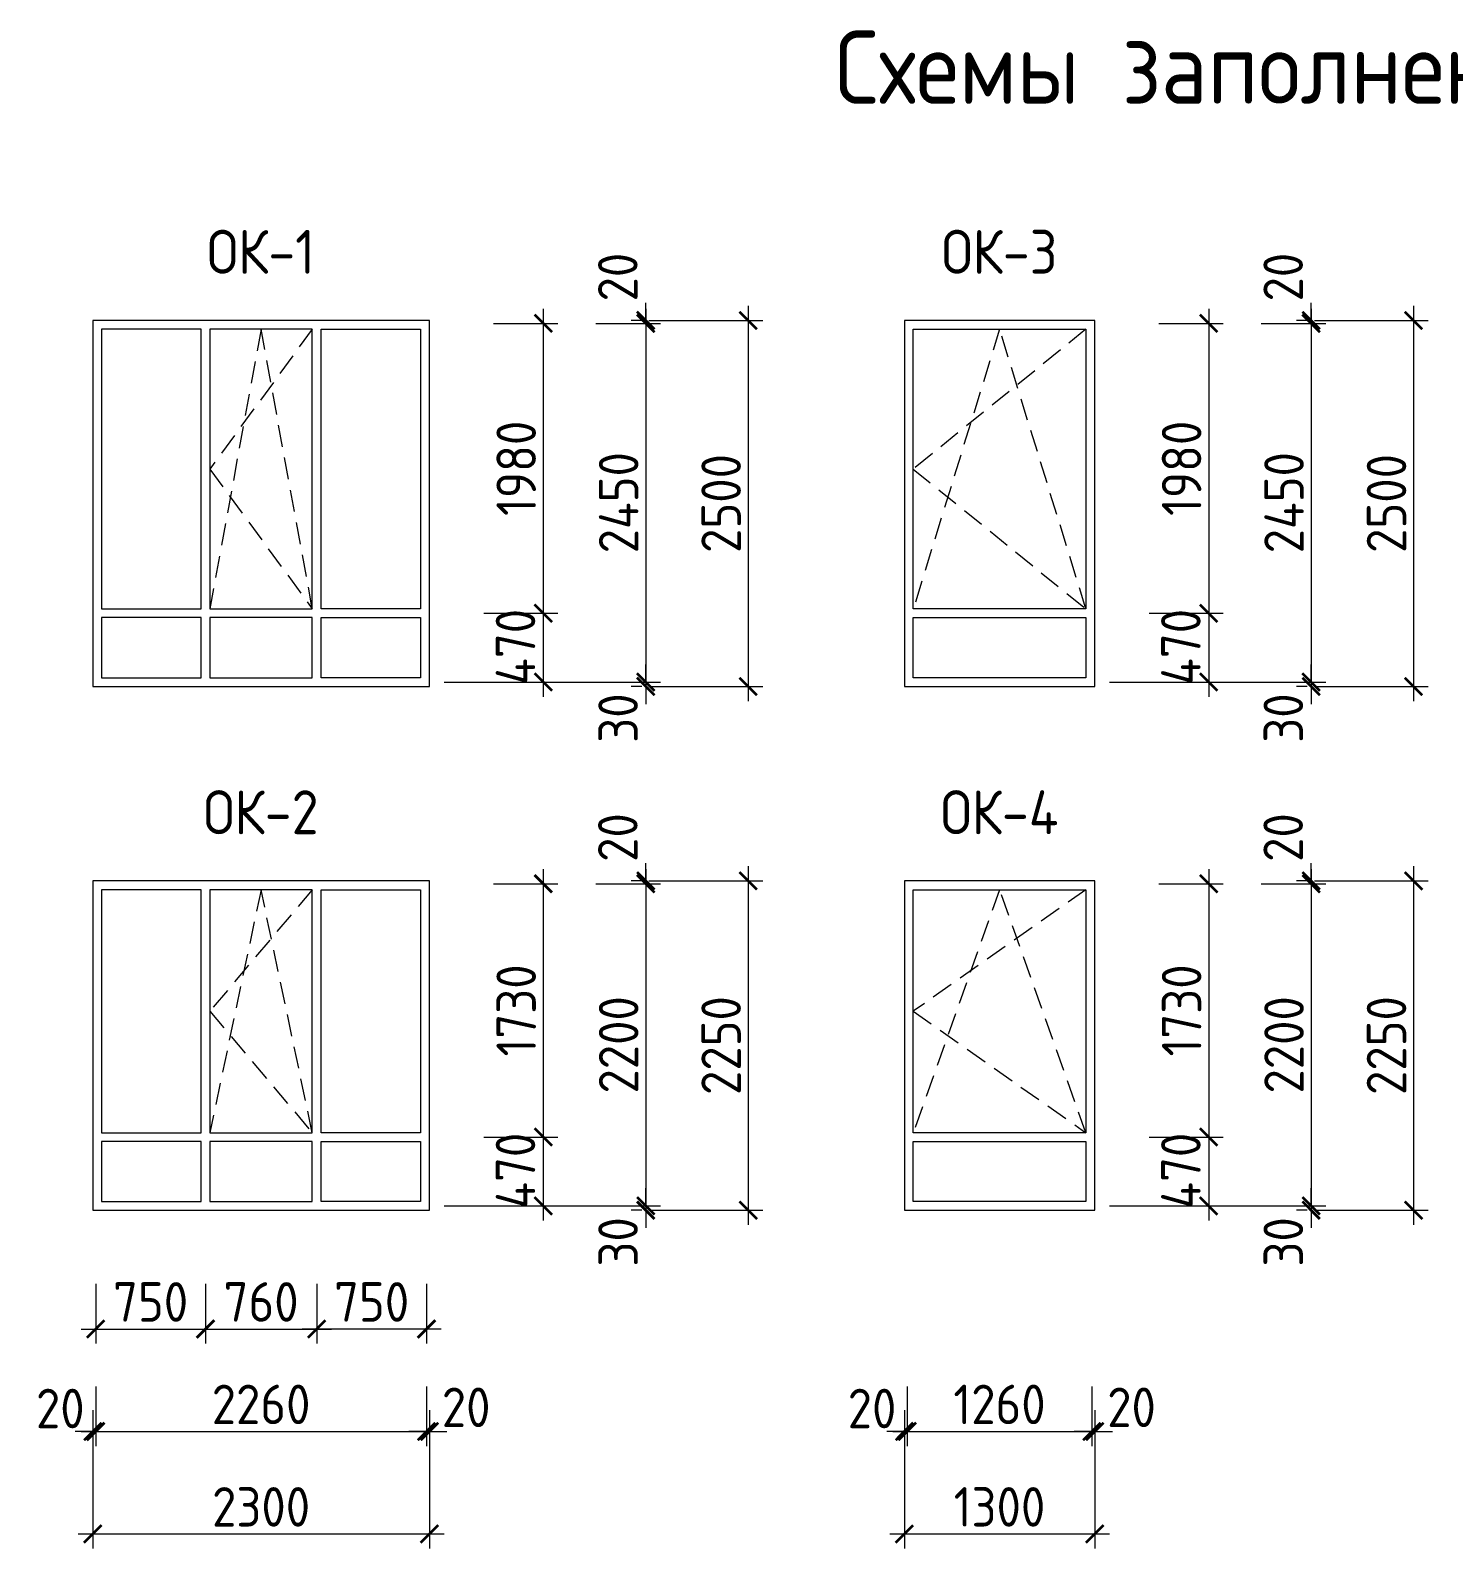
# Model space of a CAD drawing. Header units: millimetres. Extents: x 854812 to 1164625, y 589925 to 823301.
# Drawn here: x 1097909 to 1107633, y 604350 to 614721 of the extents above; entities that cross this region are included whole.
import ezdxf
from ezdxf.enums import TextEntityAlignment as Align

# ---------------------------------------------------------------- set-up
doc = ezdxf.new("R2010")
doc.units = ezdxf.units.MM
doc.linetypes.add('НЕВИДИМАЯX2', pattern=[0.75, 0.5, -0.25])
doc.layers.get('Defpoints').update_dxf_attribs({"color": 40})
for name, color, linetype, lineweight in [('АР_Марка_двери', 13, 'Continuous', 9), ('окна', 132, 'Continuous', 18), ('размеры', 215, 'Continuous', 13), ('текст', 7, 'Continuous', 13), ('УКАЗАТЕЛЬ', 6, 'Continuous', 13)]:
    doc.layers.add(name, color=color, linetype=linetype, lineweight=lineweight)
doc.styles.add('GOST 2.304', font='isocpeur.ttf', dxfattribs={"width": 0.9})
doc.dimstyles.new('1', dxfattribs={"dimscale": 100, "dimtxt": 2.7, "dimasz": 1.2, "dimexe": 1, "dimexo": 1, "dimgap": 0.5, "dimtad": 1, "dimdec": 0, "dimzin": 0, "dimdsep": 46, "dimtxsty": 'GOST 2.304', "dimblk": 'ARCHTICK', "dimcen": 0.09, "dimdle": 1, "dimclrd": 256, "dimclre": 256, "dimclrt": 7, "dimadec": 0, "dimazin": 0, "dimtfac": 1, "dimtdec": 0, "dimtmove": 1, "dimatfit": 3, "dimldrblk": 'ARCHTICK', "dimfxl": 100, "dimtolj": 1, "dimtzin": 0, "dimlwd": 5, "dimlwe": 5, "dimarcsym": 1})

# ---------------------------------------------------------------- blocks, each defined once
blk = doc.blocks.new('_ArchTick')
at = {"color": 0, "linetype": 'ByBlock', "const_width": 0.15}
blk.add_lwpolyline([(-0.5, -0.5), (0.5, 0.5)], dxfattribs=at)
blk = doc.blocks.new('*D727')
at = {"layer": 'Defpoints', "color": 0, "ltscale": 0.1}
for p in [(1101672, 612719), (1101335, 610269), (1102113, 610269)]:
    blk.add_point(p, dxfattribs=at)
at = {"layer": 'размеры', "lineweight": 5, "ltscale": 0.1}
for p, q in [((1102113, 612819), (1102113, 610169)), ((1101772, 612719), (1102213, 612719)), ((1101435, 610269), (1102213, 610269))]:
    blk.add_line(p, q, dxfattribs=at)
at = {"layer": 'размеры', "lineweight": 5, "ltscale": 0.1, "xscale": 120, "yscale": 120, "zscale": 120}
for p, rotation in [((1102113, 612719), 90), ((1102113, 610269), 270)]:
    blk.add_blockref('_ArchTick', p, dxfattribs=dict(at, rotation=rotation))
at = {"layer": 'размеры', "color": 7, "ltscale": 0.1, "insert": (1101928, 611494), "char_height": 270, "attachment_point": 5, "rotation": 90, "style": 'GOST 2.304'}
blk.add_mtext('\\A1;2450', dxfattribs=at)
blk = doc.blocks.new('*D728')
at = {"layer": 'Defpoints', "color": 0, "ltscale": 0.1}
for p in [(1102035, 612739), (1102035, 610239), (1102813, 610239)]:
    blk.add_point(p, dxfattribs=at)
at = {"layer": 'размеры', "lineweight": 5, "ltscale": 0.1}
for p, q in [((1102813, 612839), (1102813, 610139)), ((1102135, 612739), (1102913, 612739)), ((1102135, 610239), (1102913, 610239))]:
    blk.add_line(p, q, dxfattribs=at)
at = {"layer": 'размеры', "lineweight": 5, "ltscale": 0.1, "xscale": 120, "yscale": 120, "zscale": 120}
for p, rotation in [((1102813, 612739), 90), ((1102813, 610239), 270)]:
    blk.add_blockref('_ArchTick', p, dxfattribs=dict(at, rotation=rotation))
at = {"layer": 'размеры', "color": 7, "ltscale": 0.1, "insert": (1102628, 611489), "char_height": 270, "attachment_point": 5, "rotation": 90, "style": 'GOST 2.304'}
blk.add_mtext('\\A1;2500', dxfattribs=at)
blk = doc.blocks.new('*D729')
at = {"layer": 'Defpoints', "color": 0, "ltscale": 0.1}
for p in [(1098355, 605558), (1100615, 605558), (1100615, 605150)]:
    blk.add_point(p, dxfattribs=at)
at = {"layer": 'размеры', "lineweight": 5, "ltscale": 0.1}
for p, q in [((1098355, 605458), (1098355, 605050)), ((1100615, 605458), (1100615, 605050)), ((1098255, 605150), (1100715, 605150))]:
    blk.add_line(p, q, dxfattribs=at)
at = {"layer": 'размеры', "lineweight": 5, "ltscale": 0.1, "xscale": 120, "yscale": 120, "zscale": 120, "rotation": 180}
blk.add_blockref('_ArchTick', (1098355, 605150), dxfattribs=at)
at = {"layer": 'размеры', "lineweight": 5, "ltscale": 0.1, "xscale": 120, "yscale": 120, "zscale": 120}
blk.add_blockref('_ArchTick', (1100615, 605150), dxfattribs=at)
at = {"layer": 'размеры', "color": 7, "ltscale": 0.1, "insert": (1099485, 605335), "char_height": 270, "attachment_point": 5, "style": 'GOST 2.304'}
blk.add_mtext('\\A1;2260', dxfattribs=at)
blk = doc.blocks.new('*D730')
at = {"layer": 'Defpoints', "color": 0, "ltscale": 0.1}
for p in [(1098335, 605364), (1100635, 605364), (1100635, 604450)]:
    blk.add_point(p, dxfattribs=at)
at = {"layer": 'размеры', "lineweight": 5, "ltscale": 0.1}
for p, q in [((1098335, 605264), (1098335, 604350)), ((1100635, 605264), (1100635, 604350)), ((1098235, 604450), (1100735, 604450))]:
    blk.add_line(p, q, dxfattribs=at)
at = {"layer": 'размеры', "lineweight": 5, "ltscale": 0.1, "xscale": 120, "yscale": 120, "zscale": 120, "rotation": 180}
blk.add_blockref('_ArchTick', (1098335, 604450), dxfattribs=at)
at = {"layer": 'размеры', "lineweight": 5, "ltscale": 0.1, "xscale": 120, "yscale": 120, "zscale": 120}
blk.add_blockref('_ArchTick', (1100635, 604450), dxfattribs=at)
at = {"layer": 'размеры', "color": 7, "ltscale": 0.1, "insert": (1099485, 604635), "char_height": 270, "attachment_point": 5, "style": 'GOST 2.304'}
blk.add_mtext('\\A1;2300', dxfattribs=at)
blk = doc.blocks.new('*D731')
at = {"layer": 'Defpoints', "color": 0, "ltscale": 0.1}
for p in [(1098335, 605396), (1098355, 605396), (1098355, 605150)]:
    blk.add_point(p, dxfattribs=at)
at = {"layer": 'размеры', "lineweight": 5, "ltscale": 0.1}
for p, q in [((1098335, 605296), (1098335, 605050)), ((1098355, 605296), (1098355, 605050)), ((1098335, 605150), (1098215, 605150)), ((1098335, 605150), (1098355, 605150)), ((1098355, 605150), (1098475, 605150))]:
    blk.add_line(p, q, dxfattribs=at)
at = {"layer": 'размеры', "lineweight": 5, "ltscale": 0.1, "xscale": 120, "yscale": 120, "zscale": 120}
blk.add_blockref('_ArchTick', (1098335, 605150), dxfattribs=at)
at = {"layer": 'размеры', "lineweight": 5, "ltscale": 0.1, "xscale": 120, "yscale": 120, "zscale": 120, "rotation": 180}
blk.add_blockref('_ArchTick', (1098355, 605150), dxfattribs=at)
at = {"layer": 'размеры', "color": 7, "ltscale": 0.1, "insert": (1098113, 605307), "char_height": 270, "attachment_point": 5, "style": 'GOST 2.304'}
blk.add_mtext('\\A1;20', dxfattribs=at)
blk = doc.blocks.new('*D732')
at = {"layer": 'Defpoints', "color": 0, "ltscale": 0.1}
for p in [(1100615, 605396), (1100635, 605396), (1100615, 605150)]:
    blk.add_point(p, dxfattribs=at)
at = {"layer": 'размеры', "lineweight": 5, "ltscale": 0.1}
for p, q in [((1100615, 605296), (1100615, 605050)), ((1100635, 605296), (1100635, 605050)), ((1100615, 605150), (1100495, 605150)), ((1100635, 605150), (1100615, 605150)), ((1100635, 605150), (1100755, 605150))]:
    blk.add_line(p, q, dxfattribs=at)
at = {"layer": 'размеры', "lineweight": 5, "ltscale": 0.1, "xscale": 120, "yscale": 120, "zscale": 120}
blk.add_blockref('_ArchTick', (1100615, 605150), dxfattribs=at)
at = {"layer": 'размеры', "lineweight": 5, "ltscale": 0.1, "xscale": 120, "yscale": 120, "zscale": 120, "rotation": 180}
blk.add_blockref('_ArchTick', (1100635, 605150), dxfattribs=at)
at = {"layer": 'размеры', "color": 7, "ltscale": 0.1, "insert": (1100886, 605315), "char_height": 270, "attachment_point": 5, "style": 'GOST 2.304'}
blk.add_mtext('\\A1;20', dxfattribs=at)
blk = doc.blocks.new('*D733')
at = {"layer": 'Defpoints', "color": 0, "ltscale": 0.1}
for p in [(1102058, 612719), (1102113, 612739), (1102186, 612739)]:
    blk.add_point(p, dxfattribs=at)
at = {"layer": 'размеры', "lineweight": 5, "ltscale": 0.1}
for p, q in [((1102113, 612739), (1102113, 612859)), ((1102086, 612739), (1102013, 612739)), ((1102113, 612719), (1102113, 612739)), ((1102113, 612719), (1102113, 612599)), ((1102158, 612719), (1102213, 612719))]:
    blk.add_line(p, q, dxfattribs=at)
at = {"layer": 'размеры', "lineweight": 5, "ltscale": 0.1, "xscale": 120, "yscale": 120, "zscale": 120}
for p, rotation in [((1102113, 612739), 270), ((1102113, 612719), 90)]:
    blk.add_blockref('_ArchTick', p, dxfattribs=dict(at, rotation=rotation))
at = {"layer": 'размеры', "color": 7, "ltscale": 0.1, "insert": (1101922, 613035), "char_height": 270, "attachment_point": 5, "rotation": 90, "style": 'GOST 2.304'}
blk.add_mtext('\\A1;20', dxfattribs=at)
blk = doc.blocks.new('*D734')
at = {"layer": 'Defpoints', "color": 0, "ltscale": 0.1}
for p in [(1102058, 610269), (1102113, 610239), (1102187, 610239)]:
    blk.add_point(p, dxfattribs=at)
at = {"layer": 'размеры', "lineweight": 5, "ltscale": 0.1}
for p, q in [((1102113, 610269), (1102113, 610389)), ((1102087, 610239), (1102013, 610239)), ((1102113, 610269), (1102113, 610239)), ((1102113, 610239), (1102113, 610119)), ((1102158, 610269), (1102213, 610269))]:
    blk.add_line(p, q, dxfattribs=at)
at = {"layer": 'размеры', "lineweight": 5, "ltscale": 0.1, "xscale": 120, "yscale": 120, "zscale": 120}
for p, rotation in [((1102113, 610269), 270), ((1102113, 610239), 90)]:
    blk.add_blockref('_ArchTick', p, dxfattribs=dict(at, rotation=rotation))
at = {"layer": 'размеры', "color": 7, "ltscale": 0.1, "insert": (1101924, 610023), "char_height": 270, "attachment_point": 5, "rotation": 90, "style": 'GOST 2.304'}
blk.add_mtext('\\A1;30', dxfattribs=at)
blk = doc.blocks.new('*D735')
at = {"layer": 'Defpoints', "color": 0, "ltscale": 0.1}
for p in [(1098355, 606258), (1099105, 606258), (1099105, 605850)]:
    blk.add_point(p, dxfattribs=at)
at = {"layer": 'размеры', "lineweight": 5, "ltscale": 0.1}
for p, q in [((1098355, 606158), (1098355, 605750)), ((1099105, 606158), (1099105, 605750)), ((1098255, 605850), (1099205, 605850))]:
    blk.add_line(p, q, dxfattribs=at)
at = {"layer": 'размеры', "lineweight": 5, "ltscale": 0.1, "xscale": 120, "yscale": 120, "zscale": 120, "rotation": 180}
blk.add_blockref('_ArchTick', (1098355, 605850), dxfattribs=at)
at = {"layer": 'размеры', "lineweight": 5, "ltscale": 0.1, "xscale": 120, "yscale": 120, "zscale": 120}
blk.add_blockref('_ArchTick', (1099105, 605850), dxfattribs=at)
at = {"layer": 'размеры', "color": 7, "ltscale": 0.1, "insert": (1098730, 606035), "char_height": 270, "attachment_point": 5, "style": 'GOST 2.304'}
blk.add_mtext('\\A1;750', dxfattribs=at)
blk = doc.blocks.new('*D736')
at = {"layer": 'Defpoints', "color": 0, "ltscale": 0.1}
for p in [(1099105, 606258), (1099865, 606258), (1099865, 605850)]:
    blk.add_point(p, dxfattribs=at)
at = {"layer": 'размеры', "lineweight": 5, "ltscale": 0.1}
for p, q in [((1099105, 606158), (1099105, 605750)), ((1099865, 606158), (1099865, 605750)), ((1099005, 605850), (1099965, 605850))]:
    blk.add_line(p, q, dxfattribs=at)
at = {"layer": 'размеры', "lineweight": 5, "ltscale": 0.1, "xscale": 120, "yscale": 120, "zscale": 120, "rotation": 180}
blk.add_blockref('_ArchTick', (1099105, 605850), dxfattribs=at)
at = {"layer": 'размеры', "lineweight": 5, "ltscale": 0.1, "xscale": 120, "yscale": 120, "zscale": 120}
blk.add_blockref('_ArchTick', (1099865, 605850), dxfattribs=at)
at = {"layer": 'размеры', "color": 7, "ltscale": 0.1, "insert": (1099485, 606035), "char_height": 270, "attachment_point": 5, "style": 'GOST 2.304'}
blk.add_mtext('\\A1;760', dxfattribs=at)
blk = doc.blocks.new('*D737')
at = {"layer": 'Defpoints', "color": 0, "ltscale": 0.1}
for p in [(1100972, 612719), (1100907, 610739), (1101413, 610739)]:
    blk.add_point(p, dxfattribs=at)
at = {"layer": 'размеры', "lineweight": 5, "ltscale": 0.1}
for p, q in [((1101413, 612819), (1101413, 610639)), ((1101072, 612719), (1101513, 612719)), ((1101007, 610739), (1101513, 610739))]:
    blk.add_line(p, q, dxfattribs=at)
at = {"layer": 'размеры', "lineweight": 5, "ltscale": 0.1, "xscale": 120, "yscale": 120, "zscale": 120}
for p, rotation in [((1101413, 612719), 90), ((1101413, 610739), 270)]:
    blk.add_blockref('_ArchTick', p, dxfattribs=dict(at, rotation=rotation))
at = {"layer": 'размеры', "color": 7, "ltscale": 0.1, "insert": (1101228, 611729), "char_height": 270, "attachment_point": 5, "rotation": 90, "style": 'GOST 2.304'}
blk.add_mtext('\\A1;1980', dxfattribs=at)
blk = doc.blocks.new('*D738')
at = {"layer": 'Defpoints', "color": 0, "ltscale": 0.1}
for p in [(1100972, 610739), (1100635, 610269), (1101413, 610269)]:
    blk.add_point(p, dxfattribs=at)
at = {"layer": 'размеры', "lineweight": 5, "ltscale": 0.1}
for p, q in [((1101413, 610839), (1101413, 610169)), ((1101072, 610739), (1101513, 610739)), ((1100735, 610269), (1101513, 610269))]:
    blk.add_line(p, q, dxfattribs=at)
at = {"layer": 'размеры', "lineweight": 5, "ltscale": 0.1, "xscale": 120, "yscale": 120, "zscale": 120}
for p, rotation in [((1101413, 610739), 90), ((1101413, 610269), 270)]:
    blk.add_blockref('_ArchTick', p, dxfattribs=dict(at, rotation=rotation))
at = {"layer": 'размеры', "color": 7, "ltscale": 0.1, "insert": (1101223, 610509), "char_height": 270, "attachment_point": 5, "rotation": 90, "style": 'GOST 2.304'}
blk.add_mtext('\\A1;470', dxfattribs=at)
blk = doc.blocks.new('*D726')
at = {"layer": 'Defpoints', "color": 0, "ltscale": 0.1}
for p in [(1099865, 606258), (1100615, 606258), (1099865, 605850)]:
    blk.add_point(p, dxfattribs=at)
at = {"layer": 'размеры', "lineweight": 5, "ltscale": 0.1}
for p, q in [((1099865, 606158), (1099865, 605750)), ((1100615, 606158), (1100615, 605750)), ((1100715, 605850), (1099765, 605850))]:
    blk.add_line(p, q, dxfattribs=at)
at = {"layer": 'размеры', "lineweight": 5, "ltscale": 0.1, "xscale": 120, "yscale": 120, "zscale": 120, "rotation": 180}
blk.add_blockref('_ArchTick', (1099865, 605850), dxfattribs=at)
at = {"layer": 'размеры', "lineweight": 5, "ltscale": 0.1, "xscale": 120, "yscale": 120, "zscale": 120}
blk.add_blockref('_ArchTick', (1100615, 605850), dxfattribs=at)
at = {"layer": 'размеры', "color": 7, "ltscale": 0.1, "insert": (1100240, 606035), "char_height": 270, "attachment_point": 5, "style": 'GOST 2.304'}
blk.add_mtext('\\A1;750', dxfattribs=at)
blk = doc.blocks.new('*D739')
at = {"layer": 'Defpoints', "color": 0, "ltscale": 0.1}
for p in [(1101672, 608891), (1101335, 606691), (1102113, 606691)]:
    blk.add_point(p, dxfattribs=at)
at = {"layer": 'размеры', "lineweight": 5, "ltscale": 0.1}
for p, q in [((1102113, 608991), (1102113, 606591)), ((1101772, 608891), (1102213, 608891)), ((1101435, 606691), (1102213, 606691))]:
    blk.add_line(p, q, dxfattribs=at)
at = {"layer": 'размеры', "lineweight": 5, "ltscale": 0.1, "xscale": 120, "yscale": 120, "zscale": 120}
for p, rotation in [((1102113, 608891), 90), ((1102113, 606691), 270)]:
    blk.add_blockref('_ArchTick', p, dxfattribs=dict(at, rotation=rotation))
at = {"layer": 'размеры', "color": 7, "ltscale": 0.1, "insert": (1101928, 607791), "char_height": 270, "attachment_point": 5, "rotation": 90, "style": 'GOST 2.304'}
blk.add_mtext('\\A1;2200', dxfattribs=at)
blk = doc.blocks.new('*D740')
at = {"layer": 'Defpoints', "color": 0, "ltscale": 0.1}
for p in [(1102035, 608911), (1102035, 606661), (1102813, 606661)]:
    blk.add_point(p, dxfattribs=at)
at = {"layer": 'размеры', "lineweight": 5, "ltscale": 0.1}
for p, q in [((1102813, 609011), (1102813, 606561)), ((1102135, 608911), (1102913, 608911)), ((1102135, 606661), (1102913, 606661))]:
    blk.add_line(p, q, dxfattribs=at)
at = {"layer": 'размеры', "lineweight": 5, "ltscale": 0.1, "xscale": 120, "yscale": 120, "zscale": 120}
for p, rotation in [((1102813, 608911), 90), ((1102813, 606661), 270)]:
    blk.add_blockref('_ArchTick', p, dxfattribs=dict(at, rotation=rotation))
at = {"layer": 'размеры', "color": 7, "ltscale": 0.1, "insert": (1102628, 607786), "char_height": 270, "attachment_point": 5, "rotation": 90, "style": 'GOST 2.304'}
blk.add_mtext('\\A1;2250', dxfattribs=at)
blk = doc.blocks.new('*D741')
at = {"layer": 'Defpoints', "color": 0, "ltscale": 0.1}
for p in [(1102058, 608891), (1102113, 608911), (1102186, 608911)]:
    blk.add_point(p, dxfattribs=at)
at = {"layer": 'размеры', "lineweight": 5, "ltscale": 0.1}
for p, q in [((1102113, 608911), (1102113, 609031)), ((1102086, 608911), (1102013, 608911)), ((1102113, 608891), (1102113, 608911)), ((1102113, 608891), (1102113, 608771)), ((1102158, 608891), (1102213, 608891))]:
    blk.add_line(p, q, dxfattribs=at)
at = {"layer": 'размеры', "lineweight": 5, "ltscale": 0.1, "xscale": 120, "yscale": 120, "zscale": 120}
for p, rotation in [((1102113, 608911), 270), ((1102113, 608891), 90)]:
    blk.add_blockref('_ArchTick', p, dxfattribs=dict(at, rotation=rotation))
at = {"layer": 'размеры', "color": 7, "ltscale": 0.1, "insert": (1101922, 609207), "char_height": 270, "attachment_point": 5, "rotation": 90, "style": 'GOST 2.304'}
blk.add_mtext('\\A1;20', dxfattribs=at)
blk = doc.blocks.new('*D742')
at = {"layer": 'Defpoints', "color": 0, "ltscale": 0.1}
for p in [(1102058, 606691), (1102113, 606661), (1102187, 606661)]:
    blk.add_point(p, dxfattribs=at)
at = {"layer": 'размеры', "lineweight": 5, "ltscale": 0.1}
for p, q in [((1102113, 606691), (1102113, 606811)), ((1102113, 606691), (1102113, 606661)), ((1102158, 606691), (1102213, 606691)), ((1102087, 606661), (1102013, 606661)), ((1102113, 606661), (1102113, 606541))]:
    blk.add_line(p, q, dxfattribs=at)
at = {"layer": 'размеры', "lineweight": 5, "ltscale": 0.1, "xscale": 120, "yscale": 120, "zscale": 120}
for p, rotation in [((1102113, 606691), 270), ((1102113, 606661), 90)]:
    blk.add_blockref('_ArchTick', p, dxfattribs=dict(at, rotation=rotation))
at = {"layer": 'размеры', "color": 7, "ltscale": 0.1, "insert": (1101924, 606445), "char_height": 270, "attachment_point": 5, "rotation": 90, "style": 'GOST 2.304'}
blk.add_mtext('\\A1;30', dxfattribs=at)
blk = doc.blocks.new('*D743')
at = {"layer": 'Defpoints', "color": 0, "ltscale": 0.1}
for p in [(1100972, 608891), (1100907, 607161), (1101413, 607161)]:
    blk.add_point(p, dxfattribs=at)
at = {"layer": 'размеры', "lineweight": 5, "ltscale": 0.1}
for p, q in [((1101413, 608991), (1101413, 607061)), ((1101072, 608891), (1101513, 608891)), ((1101007, 607161), (1101513, 607161))]:
    blk.add_line(p, q, dxfattribs=at)
at = {"layer": 'размеры', "lineweight": 5, "ltscale": 0.1, "xscale": 120, "yscale": 120, "zscale": 120}
for p, rotation in [((1101413, 608891), 90), ((1101413, 607161), 270)]:
    blk.add_blockref('_ArchTick', p, dxfattribs=dict(at, rotation=rotation))
at = {"layer": 'размеры', "color": 7, "ltscale": 0.1, "insert": (1101228, 608026), "char_height": 270, "attachment_point": 5, "rotation": 90, "style": 'GOST 2.304'}
blk.add_mtext('\\A1;1730', dxfattribs=at)
blk = doc.blocks.new('*D744')
at = {"layer": 'Defpoints', "color": 0, "ltscale": 0.1}
for p in [(1100972, 607161), (1100635, 606691), (1101413, 606691)]:
    blk.add_point(p, dxfattribs=at)
at = {"layer": 'размеры', "lineweight": 5, "ltscale": 0.1}
for p, q in [((1101413, 607261), (1101413, 606591)), ((1101072, 607161), (1101513, 607161)), ((1100735, 606691), (1101513, 606691))]:
    blk.add_line(p, q, dxfattribs=at)
at = {"layer": 'размеры', "lineweight": 5, "ltscale": 0.1, "xscale": 120, "yscale": 120, "zscale": 120}
for p, rotation in [((1101413, 607161), 90), ((1101413, 606691), 270)]:
    blk.add_blockref('_ArchTick', p, dxfattribs=dict(at, rotation=rotation))
at = {"layer": 'размеры', "color": 7, "ltscale": 0.1, "insert": (1101223, 606931), "char_height": 270, "attachment_point": 5, "rotation": 90, "style": 'GOST 2.304'}
blk.add_mtext('\\A1;470', dxfattribs=at)
blk = doc.blocks.new('*D745')
at = {"layer": 'Defpoints', "color": 0, "ltscale": 0.1}
for p in [(1106218, 612719), (1105881, 610269), (1106659, 610269)]:
    blk.add_point(p, dxfattribs=at)
at = {"layer": 'размеры', "lineweight": 5, "ltscale": 0.1}
for p, q in [((1106659, 612819), (1106659, 610169)), ((1106318, 612719), (1106759, 612719)), ((1105981, 610269), (1106759, 610269))]:
    blk.add_line(p, q, dxfattribs=at)
at = {"layer": 'размеры', "lineweight": 5, "ltscale": 0.1, "xscale": 120, "yscale": 120, "zscale": 120}
for p, rotation in [((1106659, 612719), 90), ((1106659, 610269), 270)]:
    blk.add_blockref('_ArchTick', p, dxfattribs=dict(at, rotation=rotation))
at = {"layer": 'размеры', "color": 7, "ltscale": 0.1, "insert": (1106474, 611494), "char_height": 270, "attachment_point": 5, "rotation": 90, "style": 'GOST 2.304'}
blk.add_mtext('\\A1;2450', dxfattribs=at)
blk = doc.blocks.new('*D746')
at = {"layer": 'Defpoints', "color": 0, "ltscale": 0.1}
for p in [(1106581, 612739), (1106581, 610239), (1107359, 610239)]:
    blk.add_point(p, dxfattribs=at)
at = {"layer": 'размеры', "lineweight": 5, "ltscale": 0.1}
for p, q in [((1107359, 612839), (1107359, 610139)), ((1106681, 612739), (1107459, 612739)), ((1106681, 610239), (1107459, 610239))]:
    blk.add_line(p, q, dxfattribs=at)
at = {"layer": 'размеры', "lineweight": 5, "ltscale": 0.1, "xscale": 120, "yscale": 120, "zscale": 120}
for p, rotation in [((1107359, 612739), 90), ((1107359, 610239), 270)]:
    blk.add_blockref('_ArchTick', p, dxfattribs=dict(at, rotation=rotation))
at = {"layer": 'размеры', "color": 7, "ltscale": 0.1, "insert": (1107174, 611489), "char_height": 270, "attachment_point": 5, "rotation": 90, "style": 'GOST 2.304'}
blk.add_mtext('\\A1;2500', dxfattribs=at)
blk = doc.blocks.new('*D747')
at = {"layer": 'Defpoints', "color": 0, "ltscale": 0.1}
for p in [(1103900, 605558), (1105161, 605558), (1105161, 605150)]:
    blk.add_point(p, dxfattribs=at)
at = {"layer": 'размеры', "lineweight": 5, "ltscale": 0.1}
for p, q in [((1103900, 605458), (1103900, 605050)), ((1105161, 605458), (1105161, 605050)), ((1103800, 605150), (1105261, 605150))]:
    blk.add_line(p, q, dxfattribs=at)
at = {"layer": 'размеры', "lineweight": 5, "ltscale": 0.1, "xscale": 120, "yscale": 120, "zscale": 120, "rotation": 180}
blk.add_blockref('_ArchTick', (1103900, 605150), dxfattribs=at)
at = {"layer": 'размеры', "lineweight": 5, "ltscale": 0.1, "xscale": 120, "yscale": 120, "zscale": 120}
blk.add_blockref('_ArchTick', (1105161, 605150), dxfattribs=at)
at = {"layer": 'размеры', "color": 7, "ltscale": 0.1, "insert": (1104530, 605335), "char_height": 270, "attachment_point": 5, "style": 'GOST 2.304'}
blk.add_mtext('\\A1;1260', dxfattribs=at)
blk = doc.blocks.new('*D748')
at = {"layer": 'Defpoints', "color": 0, "ltscale": 0.1}
for p in [(1103880, 605364), (1105181, 605364), (1105181, 604450)]:
    blk.add_point(p, dxfattribs=at)
at = {"layer": 'размеры', "lineweight": 5, "ltscale": 0.1}
for p, q in [((1103880, 605264), (1103880, 604350)), ((1105181, 605264), (1105181, 604350)), ((1103780, 604450), (1105281, 604450))]:
    blk.add_line(p, q, dxfattribs=at)
at = {"layer": 'размеры', "lineweight": 5, "ltscale": 0.1, "xscale": 120, "yscale": 120, "zscale": 120, "rotation": 180}
blk.add_blockref('_ArchTick', (1103880, 604450), dxfattribs=at)
at = {"layer": 'размеры', "lineweight": 5, "ltscale": 0.1, "xscale": 120, "yscale": 120, "zscale": 120}
blk.add_blockref('_ArchTick', (1105181, 604450), dxfattribs=at)
at = {"layer": 'размеры', "color": 7, "ltscale": 0.1, "insert": (1104530, 604635), "char_height": 270, "attachment_point": 5, "style": 'GOST 2.304'}
blk.add_mtext('\\A1;1300', dxfattribs=at)
blk = doc.blocks.new('*D749')
at = {"layer": 'Defpoints', "color": 0, "ltscale": 0.1}
for p in [(1103880, 605396), (1103900, 605396), (1103900, 605150)]:
    blk.add_point(p, dxfattribs=at)
at = {"layer": 'размеры', "lineweight": 5, "ltscale": 0.1}
for p, q in [((1103880, 605296), (1103880, 605050)), ((1103900, 605296), (1103900, 605050)), ((1103880, 605150), (1103760, 605150)), ((1103880, 605150), (1103900, 605150)), ((1103900, 605150), (1104020, 605150))]:
    blk.add_line(p, q, dxfattribs=at)
at = {"layer": 'размеры', "lineweight": 5, "ltscale": 0.1, "xscale": 120, "yscale": 120, "zscale": 120}
blk.add_blockref('_ArchTick', (1103880, 605150), dxfattribs=at)
at = {"layer": 'размеры', "lineweight": 5, "ltscale": 0.1, "xscale": 120, "yscale": 120, "zscale": 120, "rotation": 180}
blk.add_blockref('_ArchTick', (1103900, 605150), dxfattribs=at)
at = {"layer": 'размеры', "color": 7, "ltscale": 0.1, "insert": (1103659, 605307), "char_height": 270, "attachment_point": 5, "style": 'GOST 2.304'}
blk.add_mtext('\\A1;20', dxfattribs=at)
blk = doc.blocks.new('*D750')
at = {"layer": 'Defpoints', "color": 0, "ltscale": 0.1}
for p in [(1105161, 605396), (1105181, 605396), (1105161, 605150)]:
    blk.add_point(p, dxfattribs=at)
at = {"layer": 'размеры', "lineweight": 5, "ltscale": 0.1}
for p, q in [((1105161, 605296), (1105161, 605050)), ((1105181, 605296), (1105181, 605050)), ((1105161, 605150), (1105041, 605150)), ((1105181, 605150), (1105161, 605150)), ((1105181, 605150), (1105301, 605150))]:
    blk.add_line(p, q, dxfattribs=at)
at = {"layer": 'размеры', "lineweight": 5, "ltscale": 0.1, "xscale": 120, "yscale": 120, "zscale": 120}
blk.add_blockref('_ArchTick', (1105161, 605150), dxfattribs=at)
at = {"layer": 'размеры', "lineweight": 5, "ltscale": 0.1, "xscale": 120, "yscale": 120, "zscale": 120, "rotation": 180}
blk.add_blockref('_ArchTick', (1105181, 605150), dxfattribs=at)
at = {"layer": 'размеры', "color": 7, "ltscale": 0.1, "insert": (1105432, 605315), "char_height": 270, "attachment_point": 5, "style": 'GOST 2.304'}
blk.add_mtext('\\A1;20', dxfattribs=at)
blk = doc.blocks.new('*D751')
at = {"layer": 'Defpoints', "color": 0, "ltscale": 0.1}
for p in [(1106604, 612719), (1106659, 612739), (1106732, 612739)]:
    blk.add_point(p, dxfattribs=at)
at = {"layer": 'размеры', "lineweight": 5, "ltscale": 0.1}
for p, q in [((1106659, 612739), (1106659, 612859)), ((1106632, 612739), (1106559, 612739)), ((1106659, 612719), (1106659, 612739)), ((1106659, 612719), (1106659, 612599)), ((1106704, 612719), (1106759, 612719))]:
    blk.add_line(p, q, dxfattribs=at)
at = {"layer": 'размеры', "lineweight": 5, "ltscale": 0.1, "xscale": 120, "yscale": 120, "zscale": 120}
for p, rotation in [((1106659, 612739), 270), ((1106659, 612719), 90)]:
    blk.add_blockref('_ArchTick', p, dxfattribs=dict(at, rotation=rotation))
at = {"layer": 'размеры', "color": 7, "ltscale": 0.1, "insert": (1106468, 613035), "char_height": 270, "attachment_point": 5, "rotation": 90, "style": 'GOST 2.304'}
blk.add_mtext('\\A1;20', dxfattribs=at)
blk = doc.blocks.new('*D752')
at = {"layer": 'Defpoints', "color": 0, "ltscale": 0.1}
for p in [(1106604, 610269), (1106659, 610239), (1106733, 610239)]:
    blk.add_point(p, dxfattribs=at)
at = {"layer": 'размеры', "lineweight": 5, "ltscale": 0.1}
for p, q in [((1106659, 610269), (1106659, 610389)), ((1106633, 610239), (1106559, 610239)), ((1106659, 610269), (1106659, 610239)), ((1106659, 610239), (1106659, 610119)), ((1106704, 610269), (1106759, 610269))]:
    blk.add_line(p, q, dxfattribs=at)
at = {"layer": 'размеры', "lineweight": 5, "ltscale": 0.1, "xscale": 120, "yscale": 120, "zscale": 120}
for p, rotation in [((1106659, 610269), 270), ((1106659, 610239), 90)]:
    blk.add_blockref('_ArchTick', p, dxfattribs=dict(at, rotation=rotation))
at = {"layer": 'размеры', "color": 7, "ltscale": 0.1, "insert": (1106469, 610023), "char_height": 270, "attachment_point": 5, "rotation": 90, "style": 'GOST 2.304'}
blk.add_mtext('\\A1;30', dxfattribs=at)
blk = doc.blocks.new('*D753')
at = {"layer": 'Defpoints', "color": 0, "ltscale": 0.1}
for p in [(1105518, 612719), (1105453, 610739), (1105959, 610739)]:
    blk.add_point(p, dxfattribs=at)
at = {"layer": 'размеры', "lineweight": 5, "ltscale": 0.1}
for p, q in [((1105959, 612819), (1105959, 610639)), ((1105618, 612719), (1106059, 612719)), ((1105553, 610739), (1106059, 610739))]:
    blk.add_line(p, q, dxfattribs=at)
at = {"layer": 'размеры', "lineweight": 5, "ltscale": 0.1, "xscale": 120, "yscale": 120, "zscale": 120}
for p, rotation in [((1105959, 612719), 90), ((1105959, 610739), 270)]:
    blk.add_blockref('_ArchTick', p, dxfattribs=dict(at, rotation=rotation))
at = {"layer": 'размеры', "color": 7, "ltscale": 0.1, "insert": (1105774, 611729), "char_height": 270, "attachment_point": 5, "rotation": 90, "style": 'GOST 2.304'}
blk.add_mtext('\\A1;1980', dxfattribs=at)
blk = doc.blocks.new('*D754')
at = {"layer": 'Defpoints', "color": 0, "ltscale": 0.1}
for p in [(1105518, 610739), (1105181, 610269), (1105959, 610269)]:
    blk.add_point(p, dxfattribs=at)
at = {"layer": 'размеры', "lineweight": 5, "ltscale": 0.1}
for p, q in [((1105959, 610839), (1105959, 610169)), ((1105618, 610739), (1106059, 610739)), ((1105281, 610269), (1106059, 610269))]:
    blk.add_line(p, q, dxfattribs=at)
at = {"layer": 'размеры', "lineweight": 5, "ltscale": 0.1, "xscale": 120, "yscale": 120, "zscale": 120}
for p, rotation in [((1105959, 610739), 90), ((1105959, 610269), 270)]:
    blk.add_blockref('_ArchTick', p, dxfattribs=dict(at, rotation=rotation))
at = {"layer": 'размеры', "color": 7, "ltscale": 0.1, "insert": (1105769, 610509), "char_height": 270, "attachment_point": 5, "rotation": 90, "style": 'GOST 2.304'}
blk.add_mtext('\\A1;470', dxfattribs=at)
blk = doc.blocks.new('*D755')
at = {"layer": 'Defpoints', "color": 0, "ltscale": 0.1}
for p in [(1106218, 608891), (1105881, 606691), (1106659, 606691)]:
    blk.add_point(p, dxfattribs=at)
at = {"layer": 'размеры', "lineweight": 5, "ltscale": 0.1}
for p, q in [((1106659, 608991), (1106659, 606591)), ((1106318, 608891), (1106759, 608891)), ((1105981, 606691), (1106759, 606691))]:
    blk.add_line(p, q, dxfattribs=at)
at = {"layer": 'размеры', "lineweight": 5, "ltscale": 0.1, "xscale": 120, "yscale": 120, "zscale": 120}
for p, rotation in [((1106659, 608891), 90), ((1106659, 606691), 270)]:
    blk.add_blockref('_ArchTick', p, dxfattribs=dict(at, rotation=rotation))
at = {"layer": 'размеры', "color": 7, "ltscale": 0.1, "insert": (1106474, 607791), "char_height": 270, "attachment_point": 5, "rotation": 90, "style": 'GOST 2.304'}
blk.add_mtext('\\A1;2200', dxfattribs=at)
blk = doc.blocks.new('*D756')
at = {"layer": 'Defpoints', "color": 0, "ltscale": 0.1}
for p in [(1106581, 608911), (1106581, 606661), (1107359, 606661)]:
    blk.add_point(p, dxfattribs=at)
at = {"layer": 'размеры', "lineweight": 5, "ltscale": 0.1}
for p, q in [((1107359, 609011), (1107359, 606561)), ((1106681, 608911), (1107459, 608911)), ((1106681, 606661), (1107459, 606661))]:
    blk.add_line(p, q, dxfattribs=at)
at = {"layer": 'размеры', "lineweight": 5, "ltscale": 0.1, "xscale": 120, "yscale": 120, "zscale": 120}
for p, rotation in [((1107359, 608911), 90), ((1107359, 606661), 270)]:
    blk.add_blockref('_ArchTick', p, dxfattribs=dict(at, rotation=rotation))
at = {"layer": 'размеры', "color": 7, "ltscale": 0.1, "insert": (1107174, 607786), "char_height": 270, "attachment_point": 5, "rotation": 90, "style": 'GOST 2.304'}
blk.add_mtext('\\A1;2250', dxfattribs=at)
blk = doc.blocks.new('*D757')
at = {"layer": 'Defpoints', "color": 0, "ltscale": 0.1}
for p in [(1106604, 608891), (1106659, 608911), (1106732, 608911)]:
    blk.add_point(p, dxfattribs=at)
at = {"layer": 'размеры', "lineweight": 5, "ltscale": 0.1}
for p, q in [((1106659, 608911), (1106659, 609031)), ((1106632, 608911), (1106559, 608911)), ((1106659, 608891), (1106659, 608911)), ((1106659, 608891), (1106659, 608771)), ((1106704, 608891), (1106759, 608891))]:
    blk.add_line(p, q, dxfattribs=at)
at = {"layer": 'размеры', "lineweight": 5, "ltscale": 0.1, "xscale": 120, "yscale": 120, "zscale": 120}
for p, rotation in [((1106659, 608911), 270), ((1106659, 608891), 90)]:
    blk.add_blockref('_ArchTick', p, dxfattribs=dict(at, rotation=rotation))
at = {"layer": 'размеры', "color": 7, "ltscale": 0.1, "insert": (1106468, 609207), "char_height": 270, "attachment_point": 5, "rotation": 90, "style": 'GOST 2.304'}
blk.add_mtext('\\A1;20', dxfattribs=at)
blk = doc.blocks.new('*D758')
at = {"layer": 'Defpoints', "color": 0, "ltscale": 0.1}
for p in [(1106604, 606691), (1106659, 606661), (1106733, 606661)]:
    blk.add_point(p, dxfattribs=at)
at = {"layer": 'размеры', "lineweight": 5, "ltscale": 0.1}
for p, q in [((1106659, 606691), (1106659, 606811)), ((1106659, 606691), (1106659, 606661)), ((1106704, 606691), (1106759, 606691)), ((1106633, 606661), (1106559, 606661)), ((1106659, 606661), (1106659, 606541))]:
    blk.add_line(p, q, dxfattribs=at)
at = {"layer": 'размеры', "lineweight": 5, "ltscale": 0.1, "xscale": 120, "yscale": 120, "zscale": 120}
for p, rotation in [((1106659, 606691), 270), ((1106659, 606661), 90)]:
    blk.add_blockref('_ArchTick', p, dxfattribs=dict(at, rotation=rotation))
at = {"layer": 'размеры', "color": 7, "ltscale": 0.1, "insert": (1106469, 606445), "char_height": 270, "attachment_point": 5, "rotation": 90, "style": 'GOST 2.304'}
blk.add_mtext('\\A1;30', dxfattribs=at)
blk = doc.blocks.new('*D759')
at = {"layer": 'Defpoints', "color": 0, "ltscale": 0.1}
for p in [(1105518, 608891), (1105453, 607161), (1105959, 607161)]:
    blk.add_point(p, dxfattribs=at)
at = {"layer": 'размеры', "lineweight": 5, "ltscale": 0.1}
for p, q in [((1105959, 608991), (1105959, 607061)), ((1105618, 608891), (1106059, 608891)), ((1105553, 607161), (1106059, 607161))]:
    blk.add_line(p, q, dxfattribs=at)
at = {"layer": 'размеры', "lineweight": 5, "ltscale": 0.1, "xscale": 120, "yscale": 120, "zscale": 120}
for p, rotation in [((1105959, 608891), 90), ((1105959, 607161), 270)]:
    blk.add_blockref('_ArchTick', p, dxfattribs=dict(at, rotation=rotation))
at = {"layer": 'размеры', "color": 7, "ltscale": 0.1, "insert": (1105774, 608026), "char_height": 270, "attachment_point": 5, "rotation": 90, "style": 'GOST 2.304'}
blk.add_mtext('\\A1;1730', dxfattribs=at)
blk = doc.blocks.new('*D760')
at = {"layer": 'Defpoints', "color": 0, "ltscale": 0.1}
for p in [(1105518, 607161), (1105181, 606691), (1105959, 606691)]:
    blk.add_point(p, dxfattribs=at)
at = {"layer": 'размеры', "lineweight": 5, "ltscale": 0.1}
for p, q in [((1105959, 607261), (1105959, 606591)), ((1105618, 607161), (1106059, 607161)), ((1105281, 606691), (1106059, 606691))]:
    blk.add_line(p, q, dxfattribs=at)
at = {"layer": 'размеры', "lineweight": 5, "ltscale": 0.1, "xscale": 120, "yscale": 120, "zscale": 120}
for p, rotation in [((1105959, 607161), 90), ((1105959, 606691), 270)]:
    blk.add_blockref('_ArchTick', p, dxfattribs=dict(at, rotation=rotation))
at = {"layer": 'размеры', "color": 7, "ltscale": 0.1, "insert": (1105769, 606931), "char_height": 270, "attachment_point": 5, "rotation": 90, "style": 'GOST 2.304'}
blk.add_mtext('\\A1;470', dxfattribs=at)

msp = doc.modelspace()

# ---------------------------------------------------------------- linework, layer by layer
at = {"layer": 'окна', "color": 7, "ltscale": 0.1}
for points in [[(1098334.5, 610239), (1100634.8, 610239), (1100634.8, 612739), (1098334.5, 612739)], [(1103880.3, 610239), (1105180.6, 610239), (1105180.6, 612739), (1103880.3, 612739)], [(1099074.5, 610769), (1099074.5, 612679), (1098394.5, 612679), (1098394.5, 610769)], [(1099834.8, 610769), (1099834.8, 612679), (1099134.5, 612679), (1099134.5, 610769)], [(1099894.8, 610769), (1099894.8, 612679), (1100574.8, 612679), (1100574.8, 610769)], [(1098394.5, 610709), (1098394.5, 610299), (1099074.5, 610299), (1099074.5, 610709)], [(1099134.5, 610709), (1099134.5, 610299), (1099834.8, 610299), (1099834.8, 610709)], [(1100574.8, 610709), (1100574.8, 610299), (1099894.8, 610299), (1099894.8, 610709)]]:
    msp.add_lwpolyline(points, close=True, dxfattribs=at)
msp.add_lwpolyline([(1099834.8, 612679), (1099134.5, 612679)], dxfattribs=at)
at = {"layer": 'окна', "color": 7, "ltscale": 0.1, "elevation": 0}
for points in [[(1103940.6, 610769), (1103940.6, 612679), (1105120.6, 612679), (1105120.6, 610769)], [(1105120.6, 610709), (1105120.6, 610299), (1103940.6, 610299), (1103940.6, 610709)], [(1098334.5, 606660.8), (1100634.8, 606660.8), (1100634.8, 608910.8), (1098334.5, 608910.8)], [(1103880.3, 606660.8), (1105180.6, 606660.8), (1105180.6, 608910.8), (1103880.3, 608910.8)], [(1099074.5, 607190.8), (1099074.5, 608850.8), (1098394.5, 608850.8), (1098394.5, 607190.8)], [(1099834.8, 607190.8), (1099834.8, 608850.8), (1099134.5, 608850.8), (1099134.5, 607190.8)], [(1099894.8, 607190.8), (1099894.8, 608850.8), (1100574.8, 608850.8), (1100574.8, 607190.8)], [(1103940.6, 607190.8), (1103940.6, 608850.8), (1105120.6, 608850.8), (1105120.6, 607190.8)], [(1098394.5, 607130.8), (1098394.5, 606720.8), (1099074.5, 606720.8), (1099074.5, 607130.8)], [(1099134.5, 607130.8), (1099134.5, 606720.8), (1099834.8, 606720.8), (1099834.8, 607130.8)], [(1100574.8, 607130.8), (1100574.8, 606720.8), (1099894.8, 606720.8), (1099894.8, 607130.8)], [(1105120.6, 607130.8), (1105120.6, 606720.8), (1103940.6, 606720.8), (1103940.6, 607130.8)]]:
    msp.add_lwpolyline(points, close=True, dxfattribs=at)
msp.add_lwpolyline([(1099134.5, 606720.8), (1099834.8, 606720.8)], dxfattribs=at)
at = {"layer": 'УКАЗАТЕЛЬ', "linetype": 'НЕВИДИМАЯX2', "ltscale": 300}
for points in [[(1099834.8, 612679), (1099134.5, 611724), (1099834.8, 610769)], [(1099834.8, 610769), (1099484.7, 612679), (1099134.5, 610769)]]:
    msp.add_lwpolyline(points, dxfattribs=at)
at = {"layer": 'УКАЗАТЕЛЬ', "linetype": 'НЕВИДИМАЯX2', "ltscale": 300, "elevation": 0}
for points in [[(1105120.6, 612679), (1103940.6, 611724), (1105120.6, 610769)], [(1105120.6, 610769), (1104530.6, 612679), (1103940.6, 610769)], [(1099834.8, 608850.8), (1099134.5, 608020.8), (1099834.8, 607190.8)], [(1099834.8, 607190.8), (1099484.7, 608850.8), (1099134.5, 607190.8)], [(1105120.6, 608850.8), (1103940.6, 608020.8), (1105120.6, 607190.8)], [(1105120.6, 607190.8), (1104530.6, 608850.8), (1103940.6, 607190.8)]]:
    msp.add_lwpolyline(points, dxfattribs=at)

# ---------------------------------------------------------------- texts
at = {"layer": 'АР_Марка_двери', "linetype": 'Continuous', "lineweight": 15, "style": 'GOST 2.304', "width": 0.9}
for s, p in [('ОК-1', (1099484.7, 613058.1)), ('ОК-3', (1104530.5, 613058.1)), ('ОК-2', (1099484.7, 609229.8, 0)), ('ОК-4', (1104530.5, 609229.8, 0))]:
    msp.add_text(s, height=300, dxfattribs=at).set_placement(p, align=Align.CENTER)
at = {"layer": 'текст', "color": 7, "insert": (1108550.2, 614401), "char_height": 500, "width": 14966.17, "attachment_point": 5, "style": 'GOST 2.304'}
msp.add_mtext('{\\C256;Схемы заполнения оконных проемов}', dxfattribs=at)

# ---------------------------------------------------------------- dimensions: what is measured, and where the dimension line sits
at = {"layer": 'размеры', "ltscale": 0.1}
for base, p1, p2, angle, picture, middle in [((1102113.2, 612739), (1102058.1, 612719), (1102186.3, 612739), 90, '*D733', (1102106.9, 613034.9)), ((1106659, 612739), (1106603.9, 612719), (1106732.2, 612739), 90, '*D751', (1106652.7, 613034.9)), ((1102113.2, 610239), (1102058.1, 610269), (1102186.9, 610239), 270, '*D734', (1102108.5, 610023.1)), ((1106659, 610239), (1106603.9, 610269), (1106732.8, 610239), 270, '*D752', (1106654.4, 610023.1)), ((1102113.2, 608910.8, 0), (1102058.1, 608890.8, 0), (1102186.3, 608910.8, 0), 90, '*D741', (1102106.9, 609206.7, 0)), ((1106659, 608910.8, 0), (1106603.9, 608890.8, 0), (1106732.2, 608910.8, 0), 90, '*D757', (1106652.7, 609206.7, 0)), ((1102113.2, 606660.8, 0), (1102058.1, 606690.8, 0), (1102186.9, 606660.8, 0), 270, '*D742', (1102108.5, 606444.9, 0)), ((1106659, 606660.8, 0), (1106603.9, 606690.8, 0), (1106732.8, 606660.8, 0), 270, '*D758', (1106654.4, 606444.9, 0)), ((1100614.8, 605149.8, 0), (1100634.8, 605396.1, 0), (1100614.8, 605396.1, 0), 180, '*D732', (1100885.8, 605130, 0)), ((1105160.6, 605149.8, 0), (1105180.6, 605396.1, 0), (1105160.6, 605396.1, 0), 180, '*D750', (1105431.6, 605130, 0))]:
    dim = msp.add_linear_dim(base=base, p1=p1, p2=p2, angle=angle, dimstyle='1', dxfattribs=at)
    dim.commit()
    dim.dimension.update_dxf_attribs({"geometry": picture, "text_midpoint": middle, "dimtype": 160})
for base, p1, p2, angle, picture, middle in [((1101413.2, 610739), (1100972.5, 612719), (1100907.4, 610739), 90, '*D737', (1101228.2, 611729)), ((1102113.2, 610269), (1101672.5, 612719), (1101334.8, 610269), 90, '*D727', (1101928.2, 611494)), ((1102813.2, 610239), (1102034.8, 612739), (1102034.8, 610239), 90, '*D728', (1102628.2, 611489)), ((1105959, 610739), (1105518.3, 612719), (1105453.2, 610739), 90, '*D753', (1105774, 611729)), ((1106659, 610269), (1106218.3, 612719), (1105880.6, 610269), 90, '*D745', (1106474, 611494)), ((1107359, 610239), (1106580.6, 612739), (1106580.6, 610239), 90, '*D746', (1107174, 611489)), ((1101413.2, 607160.8, 0), (1100972.5, 608890.8, 0), (1100907.4, 607160.8, 0), 90, '*D743', (1101228.2, 608025.8, 0)), ((1102113.2, 606690.8, 0), (1101672.5, 608890.8, 0), (1101334.8, 606690.8, 0), 90, '*D739', (1101928.2, 607790.8, 0)), ((1102813.2, 606660.8, 0), (1102034.8, 608910.8, 0), (1102034.8, 606660.8, 0), 90, '*D740', (1102628.2, 607785.8, 0)), ((1105959, 607160.8, 0), (1105518.3, 608890.8, 0), (1105453.2, 607160.8, 0), 90, '*D759', (1105774, 608025.8, 0)), ((1106659, 606690.8, 0), (1106218.3, 608890.8, 0), (1105880.6, 606690.8, 0), 90, '*D755', (1106474, 607790.8, 0)), ((1107359, 606660.8, 0), (1106580.6, 608910.8, 0), (1106580.6, 606660.8, 0), 90, '*D756', (1107174, 607785.8, 0)), ((1099864.8, 605849.8, 0), (1100614.8, 606258.1, 0), (1099864.8, 606258.1, 0), 180, '*D726', (1100239.8, 606034.8, 0))]:
    dim = msp.add_linear_dim(base=base, p1=p1, p2=p2, angle=angle, dimstyle='1', dxfattribs=at)
    dim.commit()
    dim.dimension.update_dxf_attribs({"geometry": picture, "text_midpoint": middle})
for base, p1, p2, picture, middle in [((1101413.2, 610269), (1100972.5, 610739), (1100634.8, 610269), '*D738', (1101222.7, 610508.7)), ((1105959, 610269), (1105518.3, 610739), (1105180.6, 610269), '*D754', (1105768.5, 610508.7)), ((1101413.2, 606690.8, 0), (1100972.5, 607160.8, 0), (1100634.8, 606690.8, 0), '*D744', (1101222.7, 606930.5, 0)), ((1105959, 606690.8, 0), (1105518.3, 607160.8, 0), (1105180.6, 606690.8, 0), '*D760', (1105768.5, 606930.5, 0))]:
    dim = msp.add_linear_dim(base=base, p1=p1, p2=p2, angle=90, dimstyle='1', override={"dimtmove": 2}, dxfattribs=at)
    dim.commit()
    dim.dimension.update_dxf_attribs({"geometry": picture, "text_midpoint": middle, "dimtype": 160})
for base, p1, p2, picture, middle in [((1099104.5, 605849.8, 0), (1098354.5, 606258.1, 0), (1099104.5, 606258.1, 0), '*D735', (1098729.5, 606034.8, 0)), ((1099864.8, 605849.8, 0), (1099104.5, 606258.1, 0), (1099864.8, 606258.1, 0), '*D736', (1099484.7, 606034.8, 0)), ((1100614.8, 605149.8, 0), (1098354.5, 605558.1, 0), (1100614.8, 605558.1, 0), '*D729', (1099484.7, 605334.8, 0)), ((1105160.6, 605149.8, 0), (1103900.3, 605558.1, 0), (1105160.6, 605558.1, 0), '*D747', (1104530.5, 605334.8, 0)), ((1100634.8, 604449.8, 0), (1098334.5, 605364.4, 0), (1100634.8, 605364.4, 0), '*D730', (1099484.7, 604634.8, 0)), ((1105180.6, 604449.8, 0), (1103880.3, 605364.4, 0), (1105180.6, 605364.4, 0), '*D748', (1104530.5, 604634.8, 0))]:
    dim = msp.add_linear_dim(base=base, p1=p1, p2=p2, dimstyle='1', dxfattribs=at)
    dim.commit()
    dim.dimension.update_dxf_attribs({"geometry": picture, "text_midpoint": middle})
for base, p1, p2, picture, middle in [((1098354.5, 605149.8, 0), (1098334.5, 605396.1, 0), (1098354.5, 605396.1, 0), '*D731', (1098113, 605122.2, 0)), ((1103900.3, 605149.8, 0), (1103880.3, 605396.1, 0), (1103900.3, 605396.1, 0), '*D749', (1103658.8, 605122.2, 0))]:
    dim = msp.add_linear_dim(base=base, p1=p1, p2=p2, dimstyle='1', dxfattribs=at)
    dim.commit()
    dim.dimension.update_dxf_attribs({"geometry": picture, "text_midpoint": middle, "dimtype": 160})

doc.saveas('drawing.dxf')
